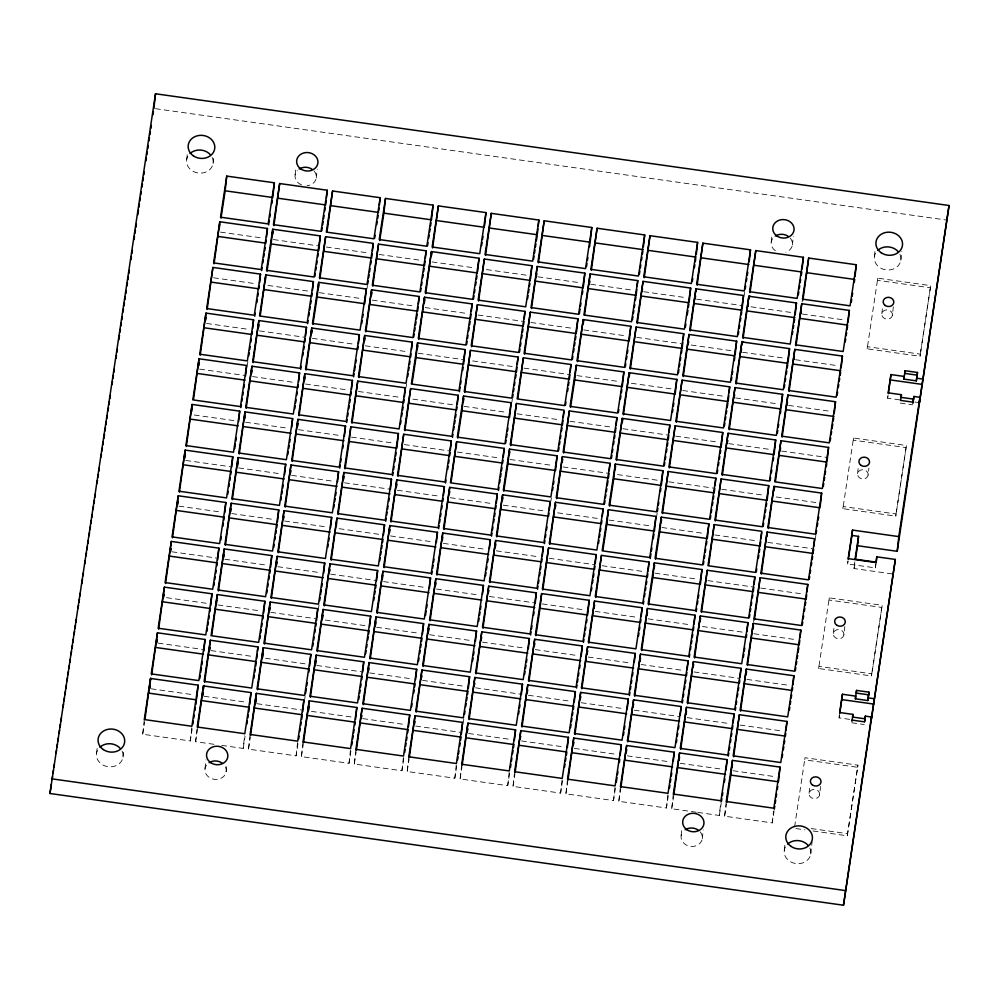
<?xml version="1.0" encoding="UTF-8"?>
<svg xmlns="http://www.w3.org/2000/svg" width="999" height="999" viewBox="0 0 999 999"><rect width="100%" height="100%" fill="white"/><g stroke="black" fill="none" stroke-linecap="round" stroke-linejoin="round"><path stroke-width="0.75" stroke-dasharray="5 3.75" d="M96.553 753.408L97.353 746.066M186.663 159.715L187.3 153.834M123.014 757.142L123.814 749.787M192.158 728.783L190.31 740.958L142.695 734.253L144.293 719.555M213.112 163.436L213.911 156.094M190.31 740.958L191.746 727.734M214.023 744.305L195.592 741.708L197.19 727.01M205.007 768.681L205.969 759.864M226.174 771.665L226.973 764.322M295.105 174.987L295.904 167.645M221.703 745.379L243.207 748.413L244.643 735.177M297.964 743.681L296.116 755.856L248.501 749.15L250.1 734.452M316.271 177.972L317.232 169.156M296.116 755.856L297.552 742.632M350.861 751.136L349.013 763.311L301.398 756.605L302.997 741.907M349.013 763.311L350.449 750.087M403.758 758.578L401.91 770.753L354.308 764.048L355.894 749.362M401.91 770.753L403.359 757.529M456.668 766.033L454.82 778.209L407.205 771.503L408.803 756.805M454.82 778.209L456.256 764.984M509.565 773.476L507.717 785.651L460.114 778.958L461.7 764.26M507.717 785.651L509.153 772.427M562.474 780.931L560.626 793.106L513.011 786.4L514.61 771.703M560.626 793.106L562.062 779.882M615.372 788.373L613.523 800.549L565.909 793.855L567.507 779.158M613.523 800.549L614.959 787.324M668.281 795.828L666.433 808.004L618.818 801.298L620.416 786.6M666.433 808.004L667.869 794.779M696.291 812.212L671.715 808.753L673.314 794.055M681.131 835.726L681.93 828.383M702.297 838.71L703.259 829.894M771.228 242.033L772.027 234.678M697.826 812.424L719.33 815.459L720.766 802.222M774.088 810.726L772.239 822.901L724.625 816.195L726.223 801.498M792.394 245.017L793.356 236.189M753.621 621.765L753.945 618.831M802.135 302.085L802.459 299.138M772.239 822.901L773.513 811.151M784.29 850.261L785.089 842.906M857.666 767.294L857.904 765.159L805.007 757.717L804.769 759.852L857.666 767.294L847.277 835.801L812.512 830.906M818.631 668.506L818.868 666.37L871.765 673.826L871.528 675.961L818.631 668.506L829.257 597.864L882.167 605.319L871.528 675.961M829.257 597.864L829.02 600.012L881.93 607.454M809.065 793.268L809.964 784.889M842.894 508.666L843.119 506.53L896.028 513.986L895.791 516.121L842.894 508.666L853.521 438.024L906.418 445.479L895.791 516.121M853.521 438.024L853.283 440.159L906.193 447.614M833.316 633.428L834.227 625.049M874.4 256.556L875.186 249.213M810.751 853.983L812.025 842.219M867.144 348.826L867.382 346.69L920.279 354.133L920.054 356.281L867.144 348.826L877.771 278.184L930.681 285.639L920.054 356.281M819.642 794.754A5.345 4.62 6.2 0 0 812.312 789.685A5.345 4.62 6.2 0 0 811.101 797.589A5.345 4.62 6.2 0 0 819.642 794.754L820.554 786.388M877.771 278.184L877.547 280.319L930.444 287.774M876.235 562.175L875.374 567.882L847.602 563.973L847.889 561.301M857.579 473.588L858.491 465.209M843.893 634.914A5.345 4.62 6.2 0 0 836.563 629.845A5.345 4.62 6.2 0 0 835.364 637.749A5.345 4.62 6.2 0 0 843.893 634.914L844.804 626.548M892.219 573.926L854.058 568.543L854.794 561.863M881.83 313.736L882.741 305.369M849.687 719.367L839.098 717.869L839.535 713.86M868.156 475.074A5.345 4.62 6.2 0 0 860.826 470.005A5.345 4.62 6.2 0 0 859.627 477.909A5.345 4.62 6.2 0 0 868.156 475.074L868.918 468.094M892.419 315.234A5.345 4.62 6.2 0 0 885.077 310.165A5.345 4.62 6.2 0 0 883.878 318.069A5.345 4.62 6.2 0 0 892.419 315.234L893.318 306.855M900.848 260.277L901.797 251.461M899.712 399.887L887.624 398.189L888.198 392.844M875.374 567.882L875.811 563.873M847.277 835.801L857.904 765.159M142.695 734.253L144.543 722.077M247.365 364.947L247.827 361.913M195.592 741.708L197.44 729.532M243.207 748.413L245.055 736.226M248.501 749.15L250.349 736.975M304.658 699.537L305.12 696.49M318.519 608.191L318.981 605.157M367.033 288.511L367.495 285.464M301.398 756.605L303.246 744.43M406.081 387.3L406.543 384.253M354.308 764.048L356.156 751.872M407.205 771.503L409.053 759.327M463.361 721.877L463.823 718.843M511.888 402.197L512.35 399.15M460.114 778.958L461.963 766.77M550.924 500.986L551.386 497.939M513.011 786.4L514.86 774.225M565.909 793.855L567.757 781.668M656.73 515.884L657.192 512.837M618.818 801.298L620.666 789.123M744.28 294.992L744.742 291.945M671.715 808.753L673.563 796.565M719.33 815.459L721.178 803.271M724.625 816.195L726.473 804.02M815.434 538.236L815.896 535.189M794.605 826.835L805.007 757.717M847.602 563.973L848.051 560.963M854.058 568.543L854.982 562.462M839.098 717.869L839.56 714.822M887.624 398.189L888.086 395.142M871.765 673.826L882.167 605.319M896.028 513.986L906.418 445.479M920.279 354.133L930.681 285.639M155.457 108.679L945.916 219.98M220.467 232.118L263.474 238.174M273.364 239.56L317.907 245.829M326.273 247.015L369.28 253.072M379.17 254.458L422.177 260.514M432.08 261.913L475.087 267.969M486.513 269.58L527.984 275.412M537.887 276.81L580.894 282.867M590.784 284.253L633.791 290.309M643.693 291.708L686.688 297.764M696.59 299.151L741.133 305.432M751.036 306.818L792.494 312.662M802.397 314.061L845.404 320.105M213.536 277.784L256.543 283.841M267.969 285.452L309.44 291.283M319.343 292.682L362.35 298.738M372.24 300.125L415.247 306.181M425.149 307.58L468.156 313.636M478.046 315.022L522.589 321.303M530.956 322.477L573.963 328.534M583.853 329.932L626.86 335.976M636.763 337.375L681.293 343.644M691.196 345.042L732.667 350.886M742.569 352.272L785.564 358.329M795.466 359.727L838.473 365.784M914.822 402.023L919.355 402.659M900.274 403.084L912.699 404.832M206.606 323.451L249.613 329.508M259.503 330.894L304.046 337.175M312.412 338.349L355.419 344.405M365.309 345.804L408.316 351.86M418.219 353.246L462.762 359.515M472.652 360.914L514.123 366.758M524.025 368.144L568.568 374.413M576.923 375.599L619.929 381.655M631.368 383.266L672.827 389.098M682.729 390.497L725.736 396.553M735.639 397.939L778.633 403.996M788.536 405.394L831.543 411.451M199.675 369.118L244.218 375.387M252.572 376.573L295.579 382.629M305.482 384.016L348.489 390.072M358.379 391.471L401.386 397.527M412.824 399.138L454.295 404.97M464.185 406.368L507.192 412.425M517.095 413.811L560.102 419.867M569.992 421.266L612.999 427.322M622.901 428.708L667.432 434.99M675.799 436.163L718.805 442.22M728.708 443.618L771.703 449.662M781.605 451.061L826.148 457.33M194.281 415.01L235.752 420.841M245.642 422.24L288.649 428.296M298.551 429.682L341.558 435.739M351.448 437.137L394.455 443.194M404.358 444.58L448.901 450.861M457.255 452.035L500.262 458.091M510.164 459.49L553.159 465.534M563.061 466.933L607.604 473.201M617.507 474.6L658.965 480.444M668.868 481.83L713.411 488.099M721.765 489.285L764.772 495.342M776.211 496.953L817.681 502.784M185.814 460.452L230.357 466.733M238.711 467.907L281.718 473.963M291.621 475.362L334.628 481.418M344.518 482.804L389.061 489.073M397.427 490.259L440.434 496.316M450.324 497.702L493.331 503.758M503.234 505.157L546.228 511.213M557.667 512.824L599.138 518.656M609.04 520.054L652.035 526.111M661.937 527.497L704.944 533.553M714.834 534.952L757.841 541.008M767.744 542.395L812.287 548.676M178.883 506.131L221.89 512.187M231.78 513.573L274.787 519.63M284.69 521.028L327.697 527.085M339.123 528.696L380.594 534.527M390.497 535.926L433.504 541.982M443.394 543.369L486.401 549.425M496.303 550.824L539.298 556.88M549.2 558.266L593.743 564.547M602.11 565.721L645.104 571.778M655.007 573.176L698.014 579.22M707.904 580.619L752.447 586.888M760.813 588.074L803.82 594.13M171.953 551.798L216.496 558.066M224.85 559.24L267.857 565.297M277.759 566.695L320.766 572.752M330.657 574.138L375.199 580.419M383.566 581.593L426.573 587.649M436.463 589.048L479.47 595.092M489.373 596.49L533.903 602.759M542.27 603.945L585.277 610.002M595.179 611.388L638.174 617.444M648.076 618.843L691.083 624.899M702.509 626.51L743.98 632.342M753.883 633.741L796.89 639.797M166.558 597.677L208.029 603.521M217.919 604.919L260.926 610.976M270.829 612.362L315.372 618.631M325.262 620.029L366.733 625.874M376.635 627.26L419.642 633.316M429.533 634.715L472.539 640.771M482.442 642.157L525.437 648.214M535.339 649.612L578.346 655.669M588.249 657.055L631.243 663.111M641.146 664.51L684.153 670.566M694.043 671.952L738.586 678.234M746.952 679.407L789.959 685.464M851.747 722.776L864.185 724.525M158.092 643.131L202.635 649.4M210.989 650.586L253.996 656.643M265.434 658.254L306.905 664.085M316.795 665.484L361.338 671.753M369.705 672.926L412.699 678.983M422.602 680.381L465.609 686.438M475.512 687.824L520.042 694.105M528.409 695.279L571.416 701.335M581.306 702.734L624.313 708.778M634.215 710.177L678.758 716.445M687.112 717.632L730.119 723.688M740.022 725.074L783.029 731.131M151.161 688.798L194.168 694.854M204.058 696.253L247.065 702.309M256.968 703.696L301.511 709.977M311.401 711.363L352.872 717.207M362.774 718.606L405.769 724.65M415.671 726.048L460.214 732.317M468.581 733.503L511.575 739.56M521.478 740.946L564.485 747.002M574.375 748.401L617.382 754.457M627.285 755.843L670.292 761.9M680.182 763.298L723.189 769.355M733.091 770.741L776.098 776.797M811.225 828.558L847.502 833.666M795.878 828.571L804.957 829.844M122.103 751.186A13.362 11.551 6.2 0 1 109.79 766.845A13.362 11.551 6.2 0 1 97.452 750.524M212.2 157.48A13.362 11.551 6.2 0 1 198.152 173.002A13.362 11.551 6.2 0 1 189.298 154.258M899.937 254.32A13.362 11.551 6.2 0 1 885.888 269.842A13.362 11.551 6.2 0 1 877.035 251.099M225.449 766.895A10.689 9.241 6.2 0 1 214.198 779.307A10.689 9.241 6.2 0 1 207.118 764.322M314.148 171.079A10.689 9.241 6.2 0 1 307.093 185.689M301.611 184.915A10.689 9.241 6.2 0 1 297.215 170.617M790.271 238.112A10.689 9.241 6.2 0 1 785.901 252.173M775.324 250.687A10.689 9.241 6.2 0 1 773.338 237.662M809.839 848.026A13.362 11.551 6.2 0 1 795.791 863.536A13.362 11.551 6.2 0 1 786.937 844.792M700.174 831.817A10.689 9.241 6.2 0 1 698.925 844.23A10.689 9.241 6.2 0 1 684.515 843.843A10.689 9.241 6.2 0 1 683.241 831.368"/><path stroke-width="1.5" d="M852.509 530.082L848.176 558.628L875.948 562.537L876.822 556.83L895.341 559.44L843.493 905.231L49.95 793.493L155.507 93.769L949.05 205.507L897.202 551.298L857.529 545.716L858.541 536.363L851.935 535.427L852.509 530.082L898.8 536.6L897.202 551.298M153.908 108.466L155.507 93.769M145.005 719.03L150.524 678.458L198.139 685.164L196.703 698.388M149.937 685.651L149.625 688.586L150.087 685.539M150.424 681.243L150.737 678.296M151.698 674.887L157.455 632.792L205.07 639.497L203.796 651.248M156.868 639.984L156.556 642.919L157.018 639.872M158.629 629.22L164.385 587.125L212 593.818L210.727 605.581M163.799 594.305L163.486 597.252L163.948 594.205M165.559 583.553L171.316 541.446L218.931 548.151L217.657 559.915M170.729 548.638L170.417 551.585L170.879 548.538M172.49 537.874L178.247 495.779L225.861 502.485L224.75 512.774M177.51 504.445L177.822 501.498M179.42 492.207L185.177 450.112L232.792 456.818L231.681 467.107M184.915 454.358L184.44 458.766L184.965 455.669M186.351 446.541L192.108 404.445L239.723 411.151L238.611 421.441M193.519 399.35L199.038 358.778L246.653 365.484L245.542 375.761M198.451 365.959L198.776 363.024M200.212 355.207L205.969 313.099L253.584 319.805L252.622 328.621M205.394 320.292L205.707 317.357M207.143 309.528L212.899 267.432L260.514 274.138L259.553 282.954M214.073 263.861L219.83 221.766L267.445 228.471L266.483 237.287M219.405 227.485L219.73 224.55M225.162 190.797L226.761 176.099L274.375 182.805L272.777 197.502L225.162 190.797L221.004 218.194M197.677 728.009L203.434 685.901L251.036 692.607L249.762 704.37M204.608 682.329L210.364 640.234L257.967 646.94L257.492 651.348M209.778 647.427L209.453 650.361L209.915 647.327M211.763 635.139L217.295 594.567L264.897 601.273L263.624 613.024M216.546 603.234L216.87 600.287M218.469 590.996L224.226 548.901L271.828 555.606L270.554 567.357M223.801 554.62L223.476 557.554L224.013 554.457M225.399 545.329L231.156 503.234L278.758 509.94L277.485 521.69M230.407 511.888L230.732 508.953M232.33 499.662L238.087 457.567L285.702 464.26L284.578 474.55M237.337 466.221L237.812 461.813M252.31 331.568L251.985 334.503L204.37 327.797M239.261 453.996L245.017 411.888L292.632 418.593L291.671 427.41M244.43 419.081L244.755 416.146M259.24 285.901L258.916 288.836L211.301 282.13M246.191 408.316L251.948 366.221L299.563 372.927L298.601 381.743M251.361 373.414L251.686 370.479M266.171 240.222L265.846 243.169L218.232 236.463M253.122 362.649L258.878 320.554L306.493 327.26L305.532 336.076M258.291 327.747L258.616 324.8M260.277 315.459L265.809 274.887L313.424 281.593L312.462 290.409M265.384 280.607L265.697 277.672M271.141 243.918L272.739 229.221L320.354 235.926L318.756 250.612L271.141 243.918L266.983 271.316M272.315 234.94L272.627 231.993M273.913 225.649L279.67 183.541L327.285 190.247L326.486 197.602M256.693 658.703L257.18 654.295M250.574 735.451L256.331 693.356L303.946 700.062L302.672 711.812M255.906 699.075L255.432 703.483L255.894 700.436M257.505 689.785L263.261 647.689L310.876 654.395L309.603 666.146M262.837 653.408L262.362 657.817L263.049 653.246M264.435 644.118L270.192 602.022L317.807 608.728L316.533 620.479M269.455 610.676L269.767 607.742M271.366 598.451L277.123 556.343L324.737 563.049L323.614 573.339M276.386 565.009L276.698 562.075M278.296 552.772L284.053 510.676L331.668 517.382L330.544 527.672M283.629 516.396L283.316 519.343L283.841 516.246M298.276 384.69L297.964 387.624L250.349 380.919M285.227 507.105L290.984 465.01L338.599 471.715L337.475 482.005M290.247 473.676L290.559 470.729M305.207 339.011L304.895 341.958L257.28 335.252M292.158 461.438L297.914 419.343L345.529 426.049L344.405 436.338M297.327 426.536L297.652 423.588M312.138 293.344L311.825 296.291L264.211 289.585M299.088 415.771L304.845 373.676L352.46 380.382L351.498 389.198M304.42 379.395L304.745 376.448M306.019 370.105L311.775 328.009L359.39 334.702L358.429 343.531M311.351 333.728L311.676 330.781M326.161 200.537L325.686 204.945L278.072 198.239M317.108 297.028L318.706 282.33L366.321 289.036L364.722 303.733L317.108 297.028L312.949 324.438M319.88 278.758L325.637 236.663L373.251 243.369L367.02 284.478L319.405 277.772L325.637 236.663M327.048 231.568L332.567 190.996L380.182 197.702L379.383 205.045M303.484 742.906L309.24 700.811L356.843 707.504L355.569 719.268M308.816 706.53L308.329 710.938L309.028 706.368M310.414 697.24L316.171 655.132L363.773 661.837L362.662 672.127M315.746 660.851L315.259 665.272L315.959 660.701M317.345 651.56L323.102 609.465L370.704 616.171L369.593 626.46M322.677 615.184L322.19 619.592L322.889 615.034M324.275 605.894L330.032 563.798L377.634 570.504L376.523 580.794M329.608 569.517L329.283 572.452L329.82 569.355M331.206 560.227L336.963 518.131L384.565 524.837L383.454 535.127M336.376 525.324L336.688 522.377M351.186 392.132L350.861 395.08L303.246 388.374M338.137 514.56L343.893 472.465L391.496 479.17L390.384 489.448M343.306 479.645L343.619 476.71M358.117 346.466L357.792 349.4L310.177 342.694M349.225 441.483L350.824 426.785L398.426 433.491L396.84 448.189L349.225 441.483L345.067 468.893M351.998 423.214L357.754 381.118L405.357 387.824L404.408 396.64M372.14 253.659L371.653 258.067L324.038 251.361M372.452 250.724L373.089 244.842M358.928 377.547L364.685 335.452L412.287 342.158L411.501 349.5M364.26 341.171L364.573 338.236M378.746 210.926L379.071 207.992M365.859 331.88L371.616 289.785L419.23 296.491L418.431 303.833M371.191 295.504L371.503 292.57M372.789 286.214L378.546 244.118L426.161 250.824L425.362 258.167M383.878 213.137L385.477 198.451L433.091 205.145L431.493 219.842L383.878 213.137L379.72 240.547M356.381 750.349L362.137 708.254L409.752 714.959L408.479 726.71M361.551 715.446L361.238 718.381L361.7 715.334M363.311 704.682L369.068 662.587L416.683 669.293L415.559 679.582M368.643 668.306L368.319 671.241L368.856 668.144M370.242 659.015L375.999 616.92L423.613 623.626L422.49 633.903M375.249 625.574L375.736 621.166M377.172 613.349L382.929 571.253L430.544 577.946L429.42 588.236M384.103 567.682L389.86 525.574L437.475 532.28L436.351 542.569M389.273 532.767L389.598 529.832M404.083 399.588L403.771 402.522L356.156 395.816M391.034 522.002L396.79 479.907L444.405 486.613L443.444 495.429M396.203 487.1L396.528 484.165M411.014 353.908L410.701 356.855L363.087 350.149M397.964 476.336L403.721 434.24L451.336 440.946L450.374 449.762M418.106 306.78L417.632 311.188L370.017 304.483M404.895 430.669L410.651 388.574L458.266 395.279L457.305 404.096M425.037 261.101L424.563 265.522L376.948 258.816M415.984 357.605L417.582 342.907L465.197 349.6L463.598 364.298L415.984 357.605L412.063 383.479M417.157 348.626L417.482 345.679M418.756 339.335L424.513 297.227L472.127 303.933L471.328 311.288M424.25 301.486L424.575 298.539M425.686 293.656L431.443 251.561L479.058 258.266L477.622 271.491M431.181 255.819L431.506 252.872M432.617 247.989L438.374 205.894L485.989 212.6L484.552 225.824M409.29 757.804L415.035 715.709L462.649 722.402L461.376 734.165M414.298 724.362L414.61 721.428M416.221 712.137L421.965 670.029L469.58 676.735L468.306 688.498M421.541 675.761L421.228 678.696L421.765 675.599M423.151 666.458L428.896 624.363L476.511 631.068L475.399 641.358M428.633 628.621L428.159 633.029L428.921 628.408M443.131 498.376L442.807 501.311L395.192 494.605M430.082 620.791L435.839 578.696L483.441 585.402L482.492 594.218M435.252 585.889L435.564 582.941M450.062 452.697L449.737 455.644L402.122 448.938M437.013 575.124L442.769 533.029L490.372 539.735L489.423 548.551M456.993 407.03L456.668 409.977L409.053 403.271M443.943 529.458L449.7 487.362L497.302 494.068L496.353 502.884M449.113 494.542L449.425 491.608M451.098 482.267L456.63 441.695L504.233 448.389L503.284 457.217M456.206 447.415L456.518 444.468M471.004 314.223L470.529 318.631L422.914 311.925M461.963 410.714L463.561 396.016L511.163 402.722L509.577 417.42L461.963 410.714L457.804 438.124M463.136 401.735L463.449 398.801M464.735 392.445L470.492 350.349L518.094 357.055L517.295 364.398M471.665 346.778L477.422 304.683L525.024 311.388L524.225 318.731M478.596 301.111L484.353 259.016L531.955 265.722L530.519 278.946M485.526 255.444L491.283 213.349L538.886 220.042L538.249 225.924M462.187 765.246L467.944 723.151L515.559 729.857L514.435 740.147M467.195 731.817L467.52 728.87M469.118 719.58L474.875 677.484L522.489 684.19L521.366 694.48M474.125 686.138L474.45 683.204M476.048 673.913L481.805 631.818L529.42 638.523L528.296 648.801M481.381 637.537L481.056 640.471L481.593 637.374M496.028 505.819L495.704 508.753L448.101 502.06M482.979 628.246L488.736 586.151L536.351 592.844L535.227 603.134M488.149 593.331L488.474 590.397M502.959 460.152L502.647 463.086L455.032 456.381M489.91 582.579L495.666 540.471L543.281 547.177L542.32 555.993M495.079 547.664L495.566 543.256M496.84 536.9L502.597 494.805L550.212 501.51L549.25 510.327M502.172 500.524L502.497 497.589M516.982 367.345L516.508 371.753L468.893 365.047M507.929 463.836L509.527 449.138L557.142 455.844L555.544 470.541L507.929 463.836L503.771 491.233M509.103 454.857L509.428 451.923M523.588 324.613L523.913 321.678M510.701 445.566L516.458 403.471L564.073 410.177L557.829 451.273L510.227 444.567L516.458 403.471M517.869 398.376L523.389 357.804L571.003 364.51L570.204 371.853M537.45 233.279L537.937 228.871M524.562 354.233L530.319 312.138L577.934 318.831L576.498 332.068M531.493 308.566L537.25 266.458L584.865 273.164L583.428 286.388M538.424 262.887L544.18 220.791L591.795 227.497L590.359 240.722M515.097 772.702L520.841 730.606L568.456 737.312L567.345 747.589M520.417 736.325L520.104 739.26L520.641 736.163M522.027 727.035L527.772 684.927L575.387 691.633L574.275 701.922M527.197 692.12L527.509 689.185M542.007 558.941L541.683 561.875L494.068 555.169M528.958 681.368L534.702 639.26L582.317 645.966L581.206 656.256M534.128 646.453L534.44 643.518M548.938 513.274L548.613 516.208L500.998 509.502M540.047 608.291L541.633 593.593L589.248 600.299L587.649 614.997L540.047 608.291L535.889 635.689M542.819 590.022L548.563 547.927L596.178 554.632L595.229 563.448M562.949 420.467L562.474 424.875L514.86 418.169M563.274 417.52L563.911 411.638M549.75 544.355L555.494 502.26L603.109 508.966L602.31 516.308M555.069 507.979L555.394 505.044M569.88 374.787L569.405 379.195L521.79 372.502M556.68 498.688L562.425 456.593L610.039 463.286L609.24 470.641M562 462.312L562.325 459.365M563.611 453.022L569.355 410.914L616.97 417.619L616.171 424.975M574.7 379.945L576.298 365.247L623.9 371.953L622.302 386.65L574.7 379.945L570.541 407.342M576.023 369.505L576.348 366.558M577.472 361.675L583.229 319.58L630.831 326.286L629.395 339.51M582.954 323.826L583.279 320.891M584.627 314.485L590.159 273.913L637.762 280.619L637.125 286.501M589.572 281.106L589.248 284.041L589.71 280.994M591.333 270.342L597.09 228.247L644.692 234.952L643.418 246.703M567.994 780.144L573.751 738.049L621.366 744.755L620.242 755.044M573.164 745.242L573.488 742.307M574.924 734.477L580.681 692.382L628.296 699.088L627.172 709.377M580.094 699.575L580.419 696.628M594.904 566.383L594.58 569.33L546.977 562.624M581.855 688.811L587.612 646.715L635.227 653.421L634.265 662.237M587.025 653.908L587.35 650.961M601.835 520.716L601.51 523.663L553.908 516.958M588.786 643.144L594.542 601.048L642.157 607.754L641.196 616.57M593.955 608.229L594.28 605.294M608.928 473.576L608.441 477.984L560.839 471.278M595.716 597.477L601.473 555.369L649.088 562.075L648.126 570.904M615.859 427.909L615.372 432.317L567.769 425.611M606.805 524.4L608.403 509.702L656.018 516.408L654.42 531.106L606.805 524.4L602.884 550.287M607.979 515.422L608.291 512.487M613.736 478.733L615.334 464.036L662.949 470.741L661.35 485.439L613.736 478.733L609.577 506.131M614.909 469.755L615.384 465.347M616.508 460.464L622.265 418.369L669.879 425.075L669.08 432.417M622.002 422.614L622.315 419.68M636.326 293.843L636.813 289.435M623.438 414.797L629.195 372.702L676.81 379.408L675.374 392.632M630.369 369.131L636.126 327.035L683.741 333.728L683.104 339.61M637.3 323.464L643.056 281.356L690.671 288.062L689.235 301.298M642.157 291.496L642.469 288.549M644.23 277.784L649.987 235.689L697.602 242.395L696.328 254.158M620.891 787.599L626.648 745.504L674.263 752.21L673.301 761.026M626.073 752.697L626.385 749.75M640.871 619.505L640.559 622.439L592.944 615.746M627.822 741.932L633.578 699.837L681.193 706.53L680.232 715.359M633.004 707.017L633.316 704.083M647.802 573.838L647.489 576.773L599.875 570.067M634.752 696.266L640.509 654.158L688.124 660.863L687.162 669.68M639.934 661.35L640.247 658.416M641.683 650.586L647.439 608.491L695.054 615.197L694.093 624.013M647.015 614.21L647.34 611.276M652.784 577.522L654.37 562.824L701.985 569.53L700.386 584.228L652.784 577.522L648.613 604.919M653.945 568.543L654.27 565.609M668.756 435.364L668.281 439.772L620.666 433.067M659.715 531.855L661.301 517.157L708.915 523.863L707.317 538.561L659.715 531.855L655.556 559.253M662.487 513.586L668.231 471.491L715.846 478.196L715.047 485.539M682.305 346.965L682.779 342.557M669.417 467.919L675.162 425.811L722.776 432.517L721.34 445.754M676.348 422.252L682.092 380.144L729.707 386.85L729.07 392.732M683.279 376.573L689.023 334.478L736.638 341.183L735.202 354.408M688.448 341.67L688.124 344.605L688.586 341.571M690.209 330.906L695.953 288.811L743.568 295.517L742.132 308.741M695.379 296.004L695.054 298.938L695.516 295.891M695.853 291.596L696.178 288.649M697.14 285.239L702.884 243.144L750.499 249.85L749.225 261.601M686.85 672.627L686.525 675.561L638.91 668.855M673.801 795.054L679.557 752.946L727.172 759.652L726.048 769.942M678.97 760.139L679.295 757.205M693.781 626.96L693.456 629.894L645.841 623.189M680.731 749.375L686.488 707.28L734.103 713.985L733.141 722.801M685.901 714.472L686.375 710.064M687.662 703.708L693.418 661.613L741.033 668.319L740.072 677.135M694.592 658.041L700.349 615.946L747.964 622.652L747.002 631.468M699.924 621.665L700.237 618.718M714.41 491.421L714.735 488.474M701.523 612.375L707.28 570.279L754.894 576.972L754.095 584.328M708.678 565.184L714.21 524.6L761.825 531.306L755.581 572.415L707.966 565.709L714.21 524.6M728.271 400.075L728.758 395.666M715.384 521.028L721.141 478.933L768.755 485.639L767.319 498.863M722.314 475.362L728.071 433.266L775.686 439.972L774.25 453.196M727.484 440.459L727.172 443.394L727.634 440.347M729.245 429.695L735.002 387.6L782.617 394.305L781.181 407.53M734.415 394.792L734.103 397.727L734.565 394.68M736.176 384.028L741.932 341.933L789.547 348.639L788.111 361.863M741.345 349.113L741.033 352.06L741.495 349.013M741.82 344.705L742.145 341.77M743.106 338.361L748.863 296.253L796.478 302.959L795.192 314.722M748.276 303.446L747.964 306.393L748.426 303.346M750.037 292.695L755.793 250.587L803.408 257.292L802.122 269.056M732.816 725.749L732.504 728.683L684.889 721.977M739.747 680.069L739.435 683.016L691.82 676.311M730.856 775.099L732.454 760.401L780.069 767.107L778.471 781.805L730.856 775.099L726.698 802.497M731.867 767.594L732.192 764.647M746.678 634.402L746.365 637.35L698.751 630.644M733.628 756.83L739.385 714.735L787 721.44L786.038 730.257M753.77 587.262L753.296 591.67L705.681 584.964M740.559 711.163L746.315 669.055L793.93 675.761L792.969 684.59M745.891 674.787L746.216 671.84M760.701 541.595L760.227 546.003L712.612 539.298M761.026 538.661L761.663 532.779M747.489 665.496L753.246 623.388L800.861 630.094L800.062 637.449M754.42 619.817L760.177 577.722L807.791 584.427L806.992 591.77M761.35 574.15L767.107 532.055L814.722 538.761L813.923 546.103M766.845 536.301L767.17 533.366M768.281 528.483L774.038 486.388L821.653 493.094L820.216 506.318M773.775 490.634L774.1 487.699M775.449 481.293L780.968 440.721L828.583 447.415L827.147 460.651M780.394 447.902L780.069 450.849L780.531 447.802M782.142 437.15L787.899 395.042L835.514 401.748L834.24 413.511M789.085 391.471L794.829 349.375L842.444 356.081L841.17 367.844M794.255 356.568L793.93 359.503L794.392 356.468M796.016 345.804L801.76 303.708L849.375 310.414L848.101 322.165M801.186 310.901L800.861 313.836L801.323 310.789M802.946 300.137L808.691 258.042L856.305 264.747L855.032 276.498M785.726 733.191L785.401 736.126L737.786 729.432M792.657 687.524L792.332 690.459L744.717 683.753M799.749 640.384L799.262 644.792L751.648 638.086M806.68 594.717L806.193 599.125L758.578 592.419M813.611 549.05L813.124 553.458L765.509 546.753M839.797 713.298L842.457 694.255L855.681 696.128L855.394 698.788L867.819 700.549L868.98 692.17L856.543 690.409L855.394 698.788M842.457 694.255L839.684 712.524L852.909 714.385L852.622 717.057L865.047 718.818L864.622 721.665M856.543 690.409L856.255 693.081L868.693 694.842M888.311 393.618L890.971 374.575L904.195 376.436L903.908 379.108L916.333 380.856L917.494 372.477L905.069 370.729L903.908 379.108M876.822 556.83L876.235 562.175L855.082 559.19L858.541 536.363M843.493 905.231L871.428 716.995L865.346 716.146L864.472 721.852L852.047 720.104M865.047 718.818L865.346 716.146M867.819 700.549L868.98 692.17M890.971 374.575L888.198 392.844L901.423 394.705L901.135 397.377L913.561 399.125L912.911 403.409M905.069 370.729L904.769 373.401L917.207 375.149M871.428 716.995L870.841 722.339L895.341 559.44M913.561 399.125L913.86 396.453L919.942 397.315L919.355 402.659L949.05 205.507M916.333 380.856L917.494 372.477M49.95 793.493L51.361 784.24M52.06 779.607L52.522 776.523M52.997 773.438L53.459 770.354M53.934 767.269L54.396 764.185M56.044 753.383L56.506 750.299M56.98 747.215L57.443 744.13M57.917 741.033L58.379 737.949M59.078 733.328L59.553 730.244M60.015 727.147L60.489 724.063M60.951 720.978L61.426 717.894M63.062 707.092L63.536 704.008M63.998 700.923L64.473 697.839M64.935 694.755L65.41 691.67M65.872 688.586L66.346 685.501M67.045 680.868L67.507 677.784M67.982 674.7L68.444 671.615M68.919 668.518L69.381 665.434M69.855 662.349L70.317 659.265M71.029 654.632L71.491 651.548M71.965 648.463L72.427 645.379M72.902 642.295L73.364 639.21M74.063 634.577L74.538 631.493M75 628.408L75.474 625.324M75.936 622.24L76.411 619.155M78.047 608.354L78.521 605.269M78.983 602.185L79.458 599.1M79.92 596.003L80.395 592.919M81.793 583.666L82.492 579.033M82.967 575.948L83.429 572.864M84.84 563.611L85.302 560.526M86.014 555.894L86.476 552.809M86.95 549.725L87.413 546.64M87.887 543.556L88.349 540.459M89.048 535.839L89.523 532.754M89.985 529.67L90.459 526.585M90.921 523.488L91.396 520.404M91.858 517.32L92.333 514.235M93.032 509.602L93.506 506.518M93.968 503.434L94.443 500.349M94.905 497.265L95.38 494.18M97.015 483.379L97.477 480.294M97.952 477.21L98.414 474.125M98.889 471.041L99.351 467.944M100.999 457.155L101.461 454.07M101.935 450.974L102.398 447.889M102.872 444.805L103.334 441.72M103.809 438.636L104.508 434.003M104.97 430.919L105.444 427.834M105.906 424.75L106.381 421.665M106.843 418.581L107.318 415.497M108.017 410.864L108.491 407.779M108.953 404.695L109.428 401.61M109.89 398.526L110.365 395.429M112 384.64L112.462 381.543M112.937 378.459L113.399 375.374M113.874 372.29L114.336 369.205M115.984 358.404L116.446 355.319M116.92 352.235L117.383 349.151M118.794 339.897L119.493 335.264M119.955 332.18L120.429 329.096M120.891 326.011L121.366 322.914M121.828 319.83L122.303 316.745M123.002 312.125L123.476 309.028M123.938 305.944L124.413 302.859M124.875 299.775L125.35 296.691M125.812 293.606L126.286 290.522M126.985 285.889L127.447 282.804M127.922 279.72L128.384 276.636M128.859 273.551L129.321 270.467M130.969 259.665L131.431 256.581M131.905 253.496L132.368 250.399M134.003 239.61L134.478 236.513M134.94 233.429L135.414 230.344M135.876 227.26L136.351 224.176M137.75 214.922L138.461 210.29M138.923 207.205L139.398 204.121M139.86 201.036L140.335 197.952M140.797 194.867L141.271 191.771M141.97 187.15L142.432 184.066M142.907 180.981L143.369 177.884M143.844 174.8L144.306 171.716M145.954 160.914L146.416 157.83M146.89 154.745L147.352 151.661M147.827 148.576L148.289 145.492M148.988 140.859L149.463 137.775M149.925 134.69L150.399 131.606M150.861 128.521L151.336 125.437M152.972 114.635L153.446 111.551M150.524 678.458L144.293 719.555L191.895 726.261L198.139 685.164M157.455 632.792L151.224 673.888L198.826 680.594L205.07 639.497M164.385 587.125L158.154 628.221L205.757 634.927L212 593.818M171.316 541.446L165.085 582.554L212.7 589.26L218.931 548.151M178.247 495.779L172.015 536.888L219.63 543.593L225.861 502.485M185.177 450.112L178.946 491.208L226.561 497.914L232.792 456.818M192.108 404.445L185.876 445.542L233.491 452.247L239.723 411.151M199.038 358.778L192.807 399.875L240.422 406.581L246.653 365.484M205.969 313.099L199.738 354.208L247.352 360.914L253.584 319.805M212.899 267.432L206.668 308.541L254.283 315.247L260.514 274.138M219.83 221.766L213.599 262.874L261.214 269.568L267.445 228.471M226.761 176.099L220.529 217.195L268.144 223.901L274.375 182.805M177.572 504.383L178.034 501.348M191.671 411.526L192.133 408.479M198.601 365.859L199.063 362.812M205.532 320.192L205.994 317.145M192.844 724.213L193.307 721.166M193.769 718.131L194.231 715.084M194.93 710.514L195.392 707.467M195.854 704.42L196.316 701.385M199.775 678.546L200.237 675.499M200.699 672.452L201.398 667.894M201.86 664.847L202.322 661.8M206.943 631.356L207.405 628.309M207.867 625.262L208.329 622.215M208.791 619.18L209.253 616.133M209.94 611.563L210.402 608.516L162.787 601.81M213.873 585.689L214.335 582.642M214.797 579.595L215.26 576.548M215.722 573.501L216.184 570.466M216.87 565.896L217.332 562.849L169.718 556.143M220.804 540.022L221.266 536.975M222.877 526.311L223.339 523.276M223.801 520.229L224.263 517.182L176.648 510.477M227.735 494.343L228.197 491.308M228.883 486.738L229.345 483.691M229.807 480.644L230.27 477.597M230.732 474.562L231.194 471.516L183.579 464.81M234.665 448.676L235.352 444.105M235.814 441.071L236.276 438.024M240.896 407.58L241.358 404.533M241.82 401.486L242.282 398.439M242.745 395.392L243.207 392.357M243.906 387.787L244.368 384.74M248.751 355.819L249.213 352.772M249.675 349.725L250.137 346.678M250.836 342.12L251.298 339.073M254.757 316.233L255.22 313.199M256.843 302.535L257.305 299.488M257.767 296.453L258.229 293.406M261.688 270.567L262.15 267.52M262.849 262.962L263.311 259.915M263.773 256.868L264.236 253.821M264.698 250.774L265.16 247.74M268.619 224.9L269.318 220.329M269.78 217.282L270.242 214.248M271.853 203.584L272.315 200.549M203.434 685.901L197.19 727.01L244.805 733.716L251.036 692.607M210.364 640.234L204.121 681.343L251.736 688.049L257.967 646.94M217.295 594.567L211.051 635.676L258.666 642.369L264.897 601.273M224.226 548.901L217.982 589.997L265.597 596.703L271.828 555.606M231.156 503.234L224.912 544.33L272.527 551.036L278.758 509.94M238.087 457.567L231.843 498.663L279.458 505.369L285.702 464.26M245.017 411.888L238.773 452.997L286.388 459.702L292.632 418.593M251.948 366.221L245.704 407.33L293.319 414.036L299.563 372.927M258.878 320.554L252.635 361.65L300.249 368.356L306.493 327.26M265.809 274.887L259.565 315.984L307.18 322.689L313.424 281.593M272.739 229.221L266.496 270.317L314.111 277.023L320.354 235.926M279.67 183.541L273.426 224.65L321.041 231.356L327.285 190.247M203.684 688.423L204.146 685.376M230.482 511.838L230.944 508.791M237.412 466.171L238.099 461.6M244.568 418.981L245.03 415.934M251.498 373.314L251.96 370.267M258.429 327.635L258.891 324.6M272.527 234.777L272.989 231.731M246.903 724.05L247.365 721.003M247.827 717.969L248.289 714.922M248.751 711.875L249.213 708.828M253.833 678.383L254.295 675.336M254.757 672.29L255.22 669.255M255.682 666.208L256.144 663.161M259.84 638.798L260.302 635.764M260.764 632.717L261.226 629.67M261.688 626.623L262.15 623.576M262.849 619.018L263.311 615.971L215.697 609.265M266.77 593.131L267.233 590.084M267.695 587.05L268.157 584.003M268.856 579.432L269.318 576.386M269.78 573.339L270.242 570.304L222.627 563.598M273.701 547.464L274.163 544.418M274.862 539.86L275.324 536.813M275.786 533.766L276.248 530.719M276.711 527.672L277.173 524.637L229.558 517.932M280.869 500.274L281.331 497.227M281.793 494.18L282.255 491.146M282.717 488.099L283.179 485.052M287.799 454.607L288.261 451.56M288.723 448.514L289.186 445.467M289.648 442.432L290.11 439.385M294.73 408.941L295.192 405.894M295.654 402.847L296.116 399.8M296.803 395.229L297.265 392.195M300.736 369.355L301.198 366.308M302.809 355.656L303.271 352.61M303.733 349.563L304.195 346.516M307.667 323.688L308.129 320.642M308.816 316.071L309.278 313.037M309.74 309.99L310.202 306.943M310.664 303.896L311.126 300.849M314.822 276.498L315.284 273.451M315.746 270.404L316.208 267.357M316.671 264.323L317.133 261.276M317.832 256.706L318.294 253.659M321.753 230.831L322.215 227.784M322.677 224.738L323.139 221.691M323.601 218.644L324.063 215.609M324.762 211.039L325.224 207.992M256.331 693.356L250.1 734.452L297.702 741.158L303.946 700.062M263.261 647.689L257.03 688.786L304.633 695.491L310.876 654.395M270.192 602.022L263.961 643.119L311.563 649.825L317.807 608.728M277.123 556.343L270.891 597.452L318.494 604.158L324.737 563.049M284.053 510.676L277.822 551.785L325.424 558.491L331.668 517.382M290.984 465.01L284.752 506.118L332.355 512.812L338.599 471.715M297.914 419.343L291.683 460.439L339.285 467.145L345.529 426.049M304.845 373.676L298.614 414.772L346.216 421.478L352.46 380.382M311.775 328.009L305.544 369.106L353.159 375.811L359.39 334.702M318.706 282.33L312.475 323.439L360.09 330.145L366.321 289.036M332.567 190.996L326.336 232.093L373.951 238.798L380.182 197.702M269.518 610.626L269.98 607.579M276.448 564.959L276.91 561.913M290.309 473.613L290.771 470.579M297.477 426.423L297.939 423.376M304.408 380.756L304.87 377.709M311.563 333.566L312.025 330.519M318.494 287.899L318.956 284.852M298.651 739.11L299.113 736.063M299.812 731.505L300.274 728.458M300.736 725.411L301.198 722.364M301.661 719.317L302.123 716.283M305.582 693.443L306.281 688.873M306.743 685.838L307.205 682.792M308.816 672.127L309.278 669.093L261.663 662.387M312.749 646.253L313.211 643.206M313.674 640.159L314.136 637.125M314.822 632.554L315.284 629.507M315.746 626.46L316.208 623.413L268.594 616.72M319.68 600.586L320.142 597.539M320.604 594.492L321.291 589.922M321.753 586.888L322.215 583.841M327.759 547.302L328.221 544.255M328.683 541.208L329.146 538.174M333.766 507.729L334.228 504.682M334.69 501.635L335.152 498.588M335.614 495.541L336.076 492.495M339.772 468.144L340.234 465.097M340.696 462.05L341.159 459.016M342.782 448.351L343.244 445.304M346.703 422.477L347.165 419.43M347.627 416.383L348.089 413.336M348.788 408.778L349.25 405.731M349.712 402.684L350.174 399.637M353.634 376.81L354.096 373.763M354.558 370.716L355.257 366.146M355.719 363.099L356.181 360.065M361.725 323.526L362.187 320.479M362.649 317.432L363.112 314.385M367.732 283.941L368.194 280.906M368.656 277.859L369.118 274.812M369.58 271.765L370.042 268.719M370.729 264.161L371.191 261.114M374.662 238.274L375.124 235.227M376.735 224.575L377.197 221.528M377.659 218.481L378.122 215.447M309.24 700.811L302.997 741.907L350.612 748.613L356.843 707.504M316.171 655.132L309.927 696.241L357.542 702.946L363.773 661.837M323.102 609.465L316.858 650.574L364.473 657.28L370.704 616.171M330.032 563.798L323.788 604.894L371.403 611.6L377.634 570.504M336.963 518.131L330.719 559.228L378.334 565.933L384.565 524.837M343.893 472.465L337.65 513.561L385.264 520.267L391.496 479.17M350.824 426.785L344.58 467.894L392.195 474.6L398.426 433.491M357.754 381.118L351.511 422.227L399.125 428.933L405.357 387.824M364.685 335.452L358.441 376.561L406.056 383.254L412.287 342.158M371.616 289.785L365.372 330.881L412.987 337.587L419.23 296.491M378.546 244.118L372.302 285.214L419.917 291.92L426.161 250.824M385.477 198.451L379.233 239.548L426.848 246.254L433.091 205.145M343.444 479.545L343.906 476.498M364.473 341.021L364.935 337.974M371.403 295.342L371.865 292.307M351.785 745.042L352.247 741.995M352.709 738.948L353.171 735.901M353.634 732.866L354.096 729.819M354.782 725.249L355.244 722.202L307.642 715.496M358.716 699.375L359.178 696.328M359.64 693.281L360.102 690.234M360.564 687.187L361.026 684.153M361.725 679.582L362.187 676.535L314.573 669.829M365.646 653.708L366.109 650.661M366.571 647.614L367.033 644.567M367.732 639.997L368.194 636.962M368.656 633.915L369.118 630.869L321.503 624.163M373.738 600.424L374.2 597.377M374.662 594.33L375.124 591.283M375.587 588.249L376.049 585.202L328.434 578.496M379.745 560.839L380.207 557.792M380.669 554.757L381.131 551.71M381.593 548.663L382.055 545.616M382.517 542.569L382.979 539.535L335.364 532.829M385.751 521.266L386.213 518.219M386.675 515.172L387.137 512.125M387.6 509.078L388.062 506.043M388.748 501.473L389.21 498.426M392.682 475.599L393.144 472.552M393.606 469.505L394.068 466.458M394.755 461.888L395.217 458.853M395.679 455.806L396.141 452.759M400.537 423.838L400.999 420.791M401.685 416.221L402.147 413.174M402.609 410.139L403.072 407.093M407.692 376.648L408.154 373.601M408.616 370.554L409.078 367.507M409.54 364.46L410.002 361.426M413.698 337.063L414.16 334.016M414.622 330.969L415.084 327.934M415.547 324.887L416.009 321.84M416.471 318.793L417.17 314.223M420.629 291.396L421.091 288.349M421.553 285.302L422.015 282.255M422.714 277.697L423.176 274.65M423.638 271.603L424.1 268.556M427.56 245.729L428.022 242.682M428.721 238.112L429.183 235.065M429.645 232.03L430.107 228.983M430.569 225.936L431.031 222.889M362.137 708.254L355.894 749.362L403.509 756.056L409.752 714.959M369.068 662.587L362.824 703.683L410.439 710.389L416.683 669.293M375.999 616.92L369.767 658.016L417.37 664.722L423.613 623.626M382.929 571.253L376.698 612.35L424.3 619.055L430.544 577.946M389.86 525.574L383.628 566.683L431.231 573.389L437.475 532.28M396.79 479.907L390.559 521.016L438.161 527.722L444.405 486.613M403.721 434.24L397.49 475.337L445.092 482.042L451.336 440.946M410.651 388.574L404.42 429.67L452.023 436.376L458.266 395.279M417.582 342.907L411.351 384.003L458.953 390.709L465.197 349.6M424.513 297.227L418.281 338.336L465.884 345.042L472.127 303.933M431.443 251.561L425.212 292.67L472.814 299.375L479.058 258.266M438.374 205.894L432.142 247.003L479.745 253.696L485.989 212.6M375.324 625.524L375.786 622.477M382.492 578.334L382.954 575.287M389.423 532.667L389.885 529.62M396.353 487L396.815 483.953M417.37 348.464L417.832 345.417M424.3 302.797L424.762 299.75M431.468 255.607L431.93 252.56M404.682 752.484L405.144 749.45M405.606 746.403L406.069 743.356M406.531 740.309L406.993 737.262M407.692 732.704L408.154 729.657L360.539 722.951M411.613 706.817L412.075 703.771M413.698 693.119L414.16 690.072M414.622 687.025L415.084 683.99L367.47 677.285M418.544 661.151L419.006 658.104M419.705 653.546L420.167 650.499M420.629 647.452L421.091 644.405M421.553 641.358L422.015 638.311L374.4 631.618M425.474 615.484L426.173 610.913M426.635 607.867L427.097 604.832M431.718 574.375L432.18 571.341M432.642 568.294L433.104 565.247M433.566 562.2L434.028 559.153M438.648 528.708L439.11 525.661M439.572 522.627L440.035 519.58M440.497 516.533L440.959 513.486M441.658 508.916L442.12 505.881M445.579 483.041L446.041 479.995M447.664 469.343L448.126 466.296M448.588 463.249L449.051 460.202M452.51 437.375L452.972 434.328M453.671 429.757L454.133 426.723M454.595 423.676L455.057 420.629M455.519 417.582L455.981 414.535M459.44 391.708L460.139 387.137M460.601 384.091L461.063 381.044M462.674 370.392L463.136 367.345M466.608 344.518L467.07 341.471M467.532 338.424L467.994 335.377M468.681 330.806L469.143 327.772M469.605 324.725L470.067 321.678M473.538 298.838L474.001 295.804M474.463 292.757L474.925 289.71M475.611 285.14L476.073 282.093M476.535 279.058L476.998 276.011M481.618 245.567L482.08 242.52M482.542 239.473L483.004 236.426M415.035 715.709L408.803 756.805L456.418 763.511L462.649 722.402M421.965 670.029L415.734 711.138L463.349 717.844L469.58 676.735M428.896 624.363L422.664 665.471L470.279 672.177L476.511 631.068M435.839 578.696L429.595 619.805L477.21 626.498L483.441 585.402M442.769 533.029L436.526 574.125L484.14 580.831L490.372 539.735M449.7 487.362L443.456 528.459L491.071 535.164L497.302 494.068M456.63 441.695L450.387 482.792L498.002 489.498L504.233 448.389M463.561 396.016L457.317 437.125L504.932 443.831L511.163 402.722M470.492 350.349L464.248 391.458L511.863 398.164L518.094 357.055M477.422 304.683L471.178 345.779L518.793 352.485L525.024 311.388M484.353 259.016L478.109 300.112L525.724 306.818L531.955 265.722M491.283 213.349L485.039 254.445L532.654 261.151L538.886 220.042M414.373 724.312L414.835 721.266M435.389 585.776L435.851 582.742M442.32 540.109L442.782 537.062M449.25 494.443L449.712 491.396M463.349 401.586L463.811 398.539M457.592 759.939L458.054 756.892M458.516 753.845L458.978 750.811M459.665 746.241L460.127 743.194M460.589 740.147L461.051 737.1L413.449 730.394M464.523 714.273L464.985 711.226M465.671 706.655L466.133 703.608M466.595 700.574L467.057 697.527M467.52 694.48L467.982 691.433L420.379 684.727M472.602 660.988L473.064 657.941M473.526 654.894L473.988 651.86M478.608 621.415L479.07 618.369M479.532 615.322L479.995 612.275M480.457 609.228L480.919 606.181M485.539 575.736L486.001 572.702M486.463 569.655L486.925 566.608M487.624 562.037L488.086 558.99M491.545 536.163L492.007 533.116M492.47 530.069L492.932 527.022M493.631 522.465L494.093 519.418M494.555 516.371L495.017 513.324M498.489 490.497L498.951 487.45M499.637 482.879L500.099 479.832M500.561 476.785L501.023 473.751M501.486 470.704L501.948 467.657M505.644 443.306L506.106 440.259M506.568 437.212L507.03 434.165M507.492 431.118L507.954 428.072M512.574 397.627L513.036 394.593M513.498 391.546L513.961 388.499M514.423 385.452L514.885 382.405M515.584 377.847L516.046 374.8M519.505 351.96L519.967 348.913M520.429 345.879L520.891 342.832M521.59 338.261L522.052 335.214M522.514 332.168L522.976 329.133M527.597 298.676L528.059 295.642M528.521 292.595L528.983 289.548M529.445 286.501L529.907 283.454M533.603 259.103L534.065 256.056M534.527 253.009L534.989 249.962M535.452 246.928L535.914 243.881M536.376 240.834L537.062 236.263M467.944 723.151L461.7 764.26L509.315 770.953L515.559 729.857M474.875 677.484L468.631 718.581L516.246 725.286L522.489 684.19M481.805 631.818L475.561 672.914L523.176 679.62L529.42 638.523M488.736 586.151L482.492 627.247L530.107 633.953L536.351 592.844M495.666 540.471L489.423 581.58L537.037 588.286L543.281 547.177M502.597 494.805L496.353 535.914L543.968 542.619L550.212 501.51M509.527 449.138L503.296 490.247L550.899 496.94L557.142 455.844M523.389 357.804L517.157 398.901L564.76 405.606L571.003 364.51M530.319 312.138L524.088 353.234L571.69 359.94L577.934 318.831M537.25 266.458L531.018 307.567L578.621 314.273L584.865 273.164M544.18 220.791L537.949 261.9L585.551 268.606L591.795 227.497M467.27 731.755L467.732 728.721M474.2 686.088L474.662 683.041M488.299 593.231L488.761 590.184M495.229 547.564L495.691 544.517M502.385 500.374L502.847 497.327M509.315 454.707L509.777 451.66M536.351 276.598L536.813 273.551M510.489 767.394L510.951 764.347M511.413 761.3L511.875 758.253M512.574 753.683L513.036 750.649M513.498 747.602L513.961 744.555L466.346 737.849M518.581 714.11L519.043 711.063M519.505 708.016L519.967 704.969M524.587 674.525L525.049 671.478M525.511 668.443L525.973 665.396M526.436 662.349L526.898 659.303M530.594 634.952L531.056 631.905M531.518 628.858L531.98 625.811M533.591 615.159L534.053 612.112M537.524 589.285L537.986 586.238M538.449 583.191L538.911 580.144M539.597 575.574L540.059 572.539M540.521 569.492L540.983 566.445M544.455 543.606L544.917 540.571M545.379 537.524L545.841 534.477M546.528 529.907L546.99 526.86M552.534 490.334L552.996 487.287M553.458 484.24L553.921 481.193M558.541 450.749L559.003 447.702M559.465 444.655L559.927 441.62M560.389 438.573L560.851 435.527M561.55 430.956L562.012 427.909M565.484 405.082L565.946 402.035M567.557 391.383L568.019 388.336M568.481 385.289L568.943 382.242M572.415 359.415L572.877 356.368M573.563 351.798L574.025 348.751M574.487 345.716L574.949 342.669M575.412 339.623L575.874 336.576M579.345 313.748L580.032 309.178M580.494 306.131L580.956 303.084M582.342 293.956L582.804 290.909M586.5 266.546L586.962 263.511M587.424 260.464L587.887 257.417M589.51 246.765L589.972 243.719M520.841 730.606L514.61 771.703L562.225 778.408L568.456 737.312M527.772 684.927L521.54 726.036L569.155 732.742L575.387 691.633M534.702 639.26L528.471 680.369L576.086 687.075L582.317 645.966M541.633 593.593L535.402 634.702L583.016 641.395L589.248 600.299M548.563 547.927L542.332 589.023L589.947 595.729L596.178 554.632M555.494 502.26L549.263 543.356L596.878 550.062L603.109 508.966M562.425 456.593L556.193 497.689L603.808 504.395L610.039 463.286M569.355 410.914L563.124 452.023L610.739 458.728L616.97 417.619M576.298 365.247L570.054 406.356L617.669 413.062L623.9 371.953M583.229 319.58L576.985 360.689L624.6 367.382L630.831 326.286M590.159 273.913L583.916 315.01L631.53 321.715L637.762 280.619M597.09 228.247L590.846 269.343L638.461 276.049L644.692 234.952M527.11 693.543L527.572 690.496M534.265 646.353L534.727 643.306M555.294 507.817L555.756 504.77M562.225 462.15L562.687 459.103M583.241 323.626L583.703 320.579M564.547 767.232L565.009 764.185M565.471 761.138L565.933 758.091M566.396 755.044L566.858 751.997L519.255 745.304M570.554 727.647L571.016 724.6M571.478 721.553L571.94 718.518M572.402 715.471L572.864 712.424M573.326 709.377L573.788 706.33L526.186 699.625M576.56 688.061L577.022 685.027M577.484 681.98L577.946 678.933M578.409 675.886L578.871 672.839M579.57 668.281L580.032 665.234M583.491 642.394L583.953 639.348M584.415 636.313L584.877 633.266M585.339 630.219L585.801 627.172M586.5 622.602L586.962 619.567M591.346 590.634L591.808 587.599M592.507 583.029L592.969 579.982M593.431 576.935L593.893 573.888M598.513 543.444L598.975 540.409M599.437 537.362L599.899 534.315M600.362 531.268L600.824 528.221M604.52 503.871L604.982 500.824M605.444 497.777L605.906 494.73M606.368 491.695L606.83 488.648M607.292 485.601L607.979 481.031M611.45 458.204L611.912 455.157M612.375 452.11L612.837 449.063M613.523 444.493L613.985 441.458M614.447 438.411L614.909 435.364M618.381 412.525L618.843 409.49M620.454 398.826L620.916 395.779M621.378 392.744L621.84 389.697M625.312 366.858L625.774 363.811M626.46 359.253L626.922 356.206M627.384 353.159L627.847 350.112M632.467 319.668L632.929 316.621M633.391 313.586L633.853 310.539M634.315 307.492L634.79 304.445M635.476 299.875L635.938 296.84M639.41 274.001L639.872 270.954M640.334 267.907L640.796 264.872M641.483 260.302L641.945 257.255M642.407 254.208L642.869 251.161M573.751 738.049L567.507 779.158L615.122 785.863L621.366 744.755M580.681 692.382L574.437 733.478L622.052 740.184L628.296 699.088M587.612 646.715L581.368 687.811L628.983 694.517L635.227 653.421M594.542 601.048L588.299 642.145L635.913 648.851L642.157 607.754M601.473 555.369L595.229 596.478L642.844 603.184L649.088 562.075M608.403 509.702L602.16 550.811L649.775 557.517L656.018 516.408M615.334 464.036L609.09 505.144L656.705 511.838L662.949 470.741M622.265 418.369L616.021 459.465L663.636 466.171L669.879 425.075M629.195 372.702L622.951 413.798L670.566 420.504L676.81 379.408M636.126 327.035L629.882 368.132L677.497 374.837L683.741 333.728M643.056 281.356L636.813 322.465L684.427 329.171L690.671 288.062M649.987 235.689L643.756 276.798L691.358 283.504L697.602 242.395M573.301 745.142L573.763 742.095M580.232 699.462L580.706 696.428M587.175 653.796L587.637 650.749M594.105 608.129L594.567 605.082M615.122 469.605L615.584 466.558M622.29 422.415L622.752 419.368M629.22 376.735L629.682 373.701M616.296 782.292L616.995 777.721M617.457 774.675L617.919 771.628M619.305 762.499L619.767 759.452L572.152 752.746M623.463 735.102L623.925 732.055M624.387 729.008L624.85 725.961M629.47 695.516L629.932 692.469M630.394 689.422L630.856 686.388M631.318 683.341L631.78 680.294M632.467 675.724L632.929 672.677M638.473 636.151L638.935 633.104M639.397 630.057L639.86 627.01M643.331 604.183L643.793 601.136M644.48 596.565L644.942 593.518M645.404 590.471L645.866 587.437M646.328 584.39L646.79 581.343M650.262 558.503L650.948 553.946M651.41 550.899L651.872 547.852M653.259 538.723L653.958 534.153M657.417 511.313L657.879 508.279M658.341 505.232L658.803 502.185M660.426 491.533L660.888 488.486M664.347 465.646L664.81 462.599M665.272 459.565L665.734 456.518M666.433 451.948L666.895 448.901M667.357 445.854L667.819 442.819M672.439 412.362L672.901 409.328M673.363 406.281L673.826 403.234M678.446 372.789L678.908 369.742M679.37 366.695L679.832 363.648M680.294 360.614L680.756 357.567M681.443 352.997L681.905 349.95M685.376 327.123L685.838 324.076M687.225 314.935L687.911 310.377M688.373 307.33L688.835 304.283M692.307 281.456L692.769 278.409M694.38 267.744L694.842 264.71M695.304 261.663L695.766 258.616M626.648 745.504L620.416 786.6L668.031 793.306L674.263 752.21M633.578 699.837L627.347 740.933L674.962 747.639L681.193 706.53M640.509 654.158L634.278 695.267L681.892 701.972L688.124 660.863M647.439 608.491L641.208 649.6L688.823 656.306L695.054 615.197M654.37 562.824L648.139 603.92L695.754 610.626L701.985 569.53M661.301 517.157L655.069 558.254L702.684 564.959L708.915 523.863M668.231 471.491L662 512.587L709.615 519.293L715.846 478.196M675.162 425.811L668.93 466.92L716.545 473.626L722.776 432.517M682.092 380.144L675.861 421.253L723.476 427.959L729.707 386.85M689.023 334.478L682.792 375.587L730.406 382.28L736.638 341.183M695.953 288.811L689.722 329.907L737.337 336.613L743.568 295.517M702.884 243.144L696.653 284.24L744.267 290.946L750.499 249.85M626.211 752.584L626.673 749.537M633.141 706.917L633.603 703.87M640.072 661.251L640.534 658.204M647.002 615.584L647.464 612.537M654.17 568.394L654.632 565.347M661.101 522.714L661.563 519.68M669.43 788.211L669.892 785.164M670.354 782.13L670.816 779.083M671.278 776.036L671.74 772.989M676.36 742.544L676.822 739.497M677.285 736.45L677.747 733.416M678.446 728.845L678.908 725.798M682.367 702.959L682.829 699.924M683.291 696.877L683.753 693.83M684.452 689.26L684.914 686.226M685.376 683.179L685.838 680.132M689.298 657.292L689.76 654.258M690.459 649.687L690.921 646.64M691.383 643.593L691.845 640.546M692.307 637.512L692.769 634.465M696.228 611.625L696.69 608.578M697.389 604.02L697.851 600.973M698.313 597.926L698.776 594.88M703.396 564.435L703.858 561.388M704.32 558.341L704.782 555.307M705.244 552.26L705.706 549.213M706.393 544.642L706.855 541.595M710.326 518.768L710.789 515.721M711.251 512.674L711.713 509.627M712.399 505.069L712.861 502.022M713.323 498.976L713.786 495.929M717.257 473.101L717.719 470.054M718.406 465.484L718.868 462.437M719.33 459.403L719.792 456.356M720.254 453.309L720.716 450.262M724.412 425.911L724.874 422.864M725.336 419.817L725.798 416.77M726.261 413.723L726.723 410.689M727.185 407.642L727.884 403.072M731.343 380.232L731.805 377.197M732.267 374.15L732.729 371.104M734.352 360.452L734.814 357.405M738.273 334.565L738.736 331.518M739.198 328.484L739.66 325.437M740.359 320.866L740.821 317.819M741.283 314.772L741.745 311.738M745.204 288.898L745.666 285.851M746.365 281.293L746.827 278.246M747.289 275.2L747.751 272.153M679.557 752.946L673.314 794.055L720.928 800.761L727.172 759.652M686.488 707.28L680.244 748.388L727.859 755.082L734.103 713.985M693.418 661.613L687.175 702.709L734.789 709.415L741.033 668.319M700.349 615.946L694.105 657.042L741.72 663.748L747.964 622.652M707.28 570.279L701.036 611.376L748.651 618.081L754.894 576.972M721.141 478.933L714.897 520.042L762.512 526.748L768.755 485.639M728.071 433.266L721.827 474.363L769.442 481.068L775.686 439.972M735.002 387.6L728.758 428.696L776.373 435.402L782.617 394.305M741.932 341.933L735.689 383.029L783.303 389.735L789.547 348.639M748.863 296.253L742.619 337.362L790.234 344.068L796.478 302.959M755.793 250.587L749.55 291.696L797.165 298.401L803.408 257.292M679.108 760.039L679.57 756.992M686.038 714.36L686.5 711.325M693.206 667.17L693.668 664.135M700.137 621.503L700.599 618.456M742.182 344.443L742.644 341.408M749.113 298.776L749.575 295.729M721.415 801.747L721.877 798.713M722.339 795.666L722.801 792.619M724.412 781.967L724.874 778.92M728.346 756.081L728.808 753.034M729.27 749.999L729.732 746.952M730.419 742.382L730.881 739.335M731.343 736.288L731.805 733.254M735.276 710.414L735.739 707.367M736.201 704.32L736.663 701.286M737.349 696.715L737.811 693.668M738.273 690.621L738.736 687.574M743.356 657.13L743.818 654.095M744.28 651.048L744.742 648.001M749.362 617.557L749.824 614.51M750.286 611.463L750.749 608.416M751.211 605.382L751.673 602.335M752.372 597.764L752.834 594.717M756.293 571.89L756.755 568.843M758.378 558.179L758.84 555.144M759.302 552.097L759.764 549.05M763.224 526.211L763.686 523.176M764.385 518.606L764.847 515.559M765.309 512.512L765.771 509.465M766.233 506.431L766.695 503.384M770.154 480.544L770.616 477.497M771.315 472.939L771.777 469.892M773.164 460.751L773.626 457.717M777.322 433.354L777.784 430.307M778.246 427.272L778.708 424.225M780.319 413.561L780.781 410.527M784.252 387.687L784.715 384.64M785.177 381.593L785.639 378.559M786.325 373.988L786.787 370.941M787.249 367.894L787.712 364.847M792.332 334.403L792.794 331.356M793.256 328.321L793.718 325.274M794.18 322.227L794.642 319.18M798.338 294.83L798.8 291.783M799.262 288.736L799.724 285.689M800.187 282.642L800.649 279.608M801.348 275.037L801.81 271.99L754.195 265.284M732.454 760.401L726.223 801.498L773.838 808.203L780.069 767.107M739.385 714.735L733.154 755.831L780.768 762.537L787 721.44M746.315 669.055L740.084 710.164L787.699 716.87L793.93 675.761M753.246 623.388L747.015 664.497L794.63 671.203L800.861 630.094M760.177 577.722L753.945 618.831L801.56 625.524L807.791 584.427M767.107 532.055L760.876 573.151L808.491 579.857L814.722 538.761M774.038 486.388L767.806 527.484L815.421 534.19L821.653 493.094M780.968 440.721L774.737 481.818L822.352 488.523L828.583 447.415M787.899 395.042L781.668 436.151L829.282 442.857L835.514 401.748M794.829 349.375L788.598 390.484L836.213 397.19L842.444 356.081M801.76 303.708L795.529 344.805L843.144 351.511L849.375 310.414M808.691 258.042L802.459 299.138L850.074 305.844L856.305 264.747M732.017 767.482L732.479 764.435M746.103 674.625L746.565 671.578M753.034 628.958L753.496 625.911M774.063 490.422L774.525 487.387M787 405.182L787.462 402.135M774.312 809.202L774.774 806.156M775.236 803.109L775.699 800.062M776.161 797.027L776.623 793.98M777.322 789.41L777.784 786.363M782.167 757.442L782.629 754.395M783.328 749.837L783.79 746.79M784.252 743.743L784.715 740.696M789.335 710.252L789.797 707.205M790.259 704.158L790.721 701.123M791.183 698.076L791.645 695.029M795.341 670.666L795.803 667.632M796.265 664.585L796.727 661.538M797.19 658.491L797.652 655.444M798.114 652.409L798.8 647.839M802.272 624.999L802.734 621.952M803.196 618.918L803.658 615.871M804.345 611.301L804.807 608.254M805.269 605.219L805.731 602.172M809.202 579.333L809.665 576.286M810.127 573.251L810.589 570.204M811.275 565.634L811.737 562.587M812.199 559.54L812.662 556.505M816.133 533.666L816.595 530.619M817.282 526.048L817.744 523.014M818.206 519.967L818.668 516.92M823.288 486.476L823.75 483.429M824.212 480.382L824.674 477.335M825.137 474.3L825.599 471.253M826.298 466.683L826.76 463.636M830.219 440.809L830.681 437.762M831.143 434.715L831.605 431.668M832.067 428.621L832.766 424.063M833.228 421.016L833.69 417.969M837.15 395.142L837.612 392.095M838.311 387.525L838.773 384.478M839.235 381.431L839.697 378.396M840.159 375.349L840.621 372.302M845.241 341.858L845.703 338.811M846.165 335.764L846.628 332.717M847.09 329.682L847.552 326.636M851.248 302.272L851.71 299.225M852.172 296.191L852.634 293.144M854.245 282.48L854.707 279.445L807.105 272.739M848.288 559.465L851.935 535.427M855.444 559.415L857.529 545.716M851.972 721.34L852.909 714.385M901.423 394.705L900.561 400.412L912.986 402.16L913.86 396.453M898.8 536.6L919.942 397.315M330.969 205.694L378.584 212.4M436.775 220.592L484.39 227.297M489.685 228.047L537.3 234.74M542.582 235.489L590.197 242.195M595.491 242.944L643.106 249.638M648.388 250.387L696.003 257.093M701.298 257.842L748.9 264.548M429.845 266.258L477.46 272.964M482.754 273.714L530.369 280.419M535.651 281.156L583.266 287.862M588.561 288.611L636.176 295.317M641.458 296.054L689.073 302.759M694.367 303.509L741.97 310.214M747.264 310.951L794.879 317.657M800.174 318.406L847.776 325.112M916.632 378.184L922.714 379.046M475.824 319.38L523.439 326.086M528.721 326.823L576.336 333.529M581.63 334.278L629.233 340.984M634.527 341.72L682.142 348.426M687.437 349.175L735.039 355.881M740.334 356.631L787.949 363.324M793.243 364.073L840.846 370.779M890.396 379.92L922.127 384.39M627.597 387.4L675.212 394.106M680.506 394.842L728.109 401.548M733.403 402.297L781.018 409.003M786.3 409.74L833.915 416.446M197.44 373.476L245.055 380.169M673.576 440.509L721.178 447.215M726.473 447.964L774.088 454.67M779.37 455.407L826.985 462.112M190.509 419.143L238.124 425.849M243.419 426.585L291.034 433.291M296.316 434.041L343.931 440.746M666.645 486.188L714.248 492.882M719.542 493.631L767.157 500.337M772.439 501.086L820.054 507.792M236.488 472.252L284.103 478.958M289.385 479.707L337 486.413M342.295 487.162L389.91 493.856M282.455 525.374L330.07 532.08M388.261 540.272L435.876 546.977M441.171 547.727L488.773 554.433M275.524 571.041L323.139 577.747M381.331 585.938L428.946 592.644M434.24 593.394L481.843 600.099M487.137 600.836L534.752 607.542M868.119 697.876L874.2 698.726M427.31 639.06L474.912 645.766M480.207 646.515L527.822 653.221M533.116 653.958L580.719 660.664M586.013 661.413L633.628 668.119M841.87 699.6L873.613 704.07M155.856 647.489L203.471 654.195M208.766 654.932L256.381 661.638M473.276 692.182L520.891 698.888M579.083 707.08L626.698 713.786M631.98 714.522L679.595 721.228M148.926 693.156L196.541 699.862M201.835 700.599L249.45 707.304M254.733 708.054L302.347 714.76M625.049 760.202L672.664 766.907M677.959 767.644L725.574 774.35M51.548 778.795L845.092 890.534M99.937 747.202A13.362 11.551 6.2 0 1 120.355 748.526M190.047 153.509A13.362 11.551 6.2 0 1 210.464 154.82M877.784 250.349A13.362 11.551 6.2 0 1 898.201 251.661M209.091 762.662A10.689 9.241 6.2 0 1 222.078 763.011M299.188 168.968A10.689 9.241 6.2 0 1 312.175 169.318M775.311 236.014A10.689 9.241 6.2 0 1 788.311 236.351M787.674 844.043A13.362 11.551 6.2 0 1 808.091 845.366M685.214 829.707A10.689 9.241 6.2 0 1 698.201 830.057M202.847 693.094L202.522 696.041L202.984 692.994M103.272 749.537A13.362 11.551 6.2 0 0 124.6 742.444A13.362 11.551 6.2 0 0 106.269 729.757A13.362 11.551 6.2 0 0 103.272 749.537M193.369 155.844A13.362 11.551 6.2 0 0 214.71 148.739A13.362 11.551 6.2 0 0 196.366 136.064A13.362 11.551 6.2 0 0 193.369 155.844M881.106 252.685A13.362 11.551 6.2 0 0 902.447 245.592A13.362 11.551 6.2 0 0 884.103 232.904A13.362 11.551 6.2 0 0 881.106 252.685M812.474 785.039A5.345 4.62 6.2 0 0 821.003 782.192A5.345 4.62 6.2 0 0 813.673 777.122A5.345 4.62 6.2 0 0 812.474 785.039M836.725 625.199A5.345 4.62 6.2 0 0 845.266 622.352A5.345 4.62 6.2 0 0 837.924 617.282A5.345 4.62 6.2 0 0 836.725 625.199M860.988 465.347A5.345 4.62 6.2 0 0 869.517 462.512A5.345 4.62 6.2 0 0 862.187 457.442A5.345 4.62 6.2 0 0 860.988 465.347M885.239 305.507A5.345 4.62 6.2 0 0 893.78 302.672A5.345 4.62 6.2 0 0 886.438 297.602A5.345 4.62 6.2 0 0 885.239 305.507M210.689 762.649A10.689 9.241 6.2 0 0 227.772 756.967A10.689 9.241 6.2 0 0 213.099 746.827A10.689 9.241 6.2 0 0 210.689 762.649M300.799 168.943A10.689 9.241 6.2 0 0 317.869 163.274A10.689 9.241 6.2 0 0 303.197 153.122A10.689 9.241 6.2 0 0 300.799 168.943M776.922 235.989A10.689 9.241 6.2 0 0 793.993 230.319A10.689 9.241 6.2 0 0 779.32 220.167A10.689 9.241 6.2 0 0 776.922 235.989M791.008 846.378A13.362 11.551 6.2 0 0 812.337 839.285A13.362 11.551 6.2 0 0 794.005 826.598A13.362 11.551 6.2 0 0 791.008 846.378M686.825 829.682A10.689 9.241 6.2 0 0 703.895 824.013A10.689 9.241 6.2 0 0 689.223 813.873A10.689 9.241 6.2 0 0 686.825 829.682"/></g></svg>
